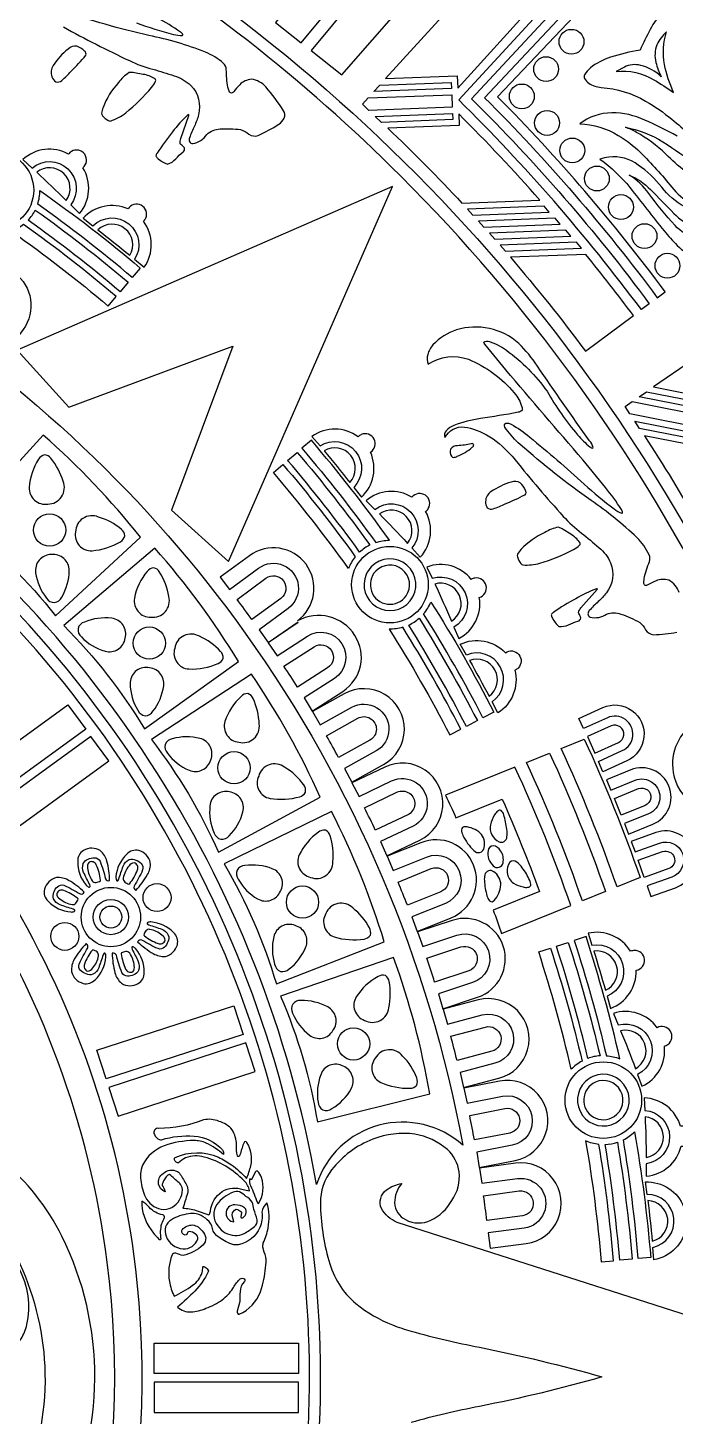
# Model space of a CAD drawing. Extents: x 0.3 to 22.9, y 0.3 to 22.9.
# Drawn here: x 15.75 to 19, y 11.4 to 18.38 of the extents above; entities that cross this region are included whole.
import ezdxf

# ---------------------------------------------------------------- set-up
doc = ezdxf.new("R2010")
doc.units = 0
doc.layers.get('0').update_dxf_attribs({"linetype": 'CONTINUOUS'})

msp = doc.modelspace()

# ---------------------------------------------------------------- linework, layer by layer
for points in [[(18.5954, 19.3653, -0.143763), (21.6778, 14.3855, -0.10076), (21.9626, 10.1906, -0.1467), (19.4801, 4.7136, -0.093155), (16.4335, 2.309, -0.142562), (16.3614, 2.2274, -0.193525), (16.3287, 2.1464, -0.051441), (16.2987, 2.121, -0.066621), (16.2842, 2.0441, -0.260987), (16.2061, 1.9742, -0.057372), (16.1421, 1.9675, -0.084149), (16.0935, 1.8105, -0.191144), (15.9667, 1.6981), (16.0993, 1.3986, 0.184586), (21.7462, 7.0046, 0.109103), (22.7293, 11.7434, 0.195614), (19.4611, 19.4742, 0.012746), (19.0472, 19.8667), (18.5954, 19.3653)], [(14.1734, 19.799, -0.166341), (18.6684, 16.4808, -0.161318), (20.1869, 11.2681, -0.187111), (17.721, 5.5541, -0.057832), (16.1693, 4.3047), (16.136, 4.3576, 0.169929), (19.6456, 8.7462, 0.124474), (20.0256, 12.931, 0.158038), (17.6225, 17.6357, 0.12047), (14.1547, 19.7394), (14.1734, 19.799)], [(17.9787, 18.0246, -0.037416), (18.8713, 16.9945), (18.8312, 16.9647, 0.03861), (17.9137, 18.0186), (18.8617, 19.0494), (18.8976, 19.0142), (17.9787, 18.0246)], [(18.0439, 18.0301, -0.036236), (18.9115, 17.0244), (18.9516, 17.0542, 0.035121), (18.1093, 18.0351), (18.969, 18.9432), (18.9334, 18.9788), (18.0439, 18.0301)], [(19.0036, 18.5098, 0.102142), (18.9422, 18.4671, 0.066572), (18.8751, 18.372, 0.012779), (18.8249, 18.2696, 0.029974), (18.6757, 18.2335)], [(15.9275, 18.386, 0.016915), (16.2593, 18.2162, 0.046284), (16.3764, 18.1734, -0.01161), (16.4846, 18.1397, -0.115588), (16.5686, 18.0907, -0.264303), (16.6064, 17.9441, -0.055378), (16.5856, 17.887, 0.031172), (16.5613, 17.8284, 0.160634), (16.5611, 17.8099, 0.325669), (16.5776, 17.7996, 0.207741), (16.6486, 17.8451, -0.177592), (16.715, 17.8732, -0.040688), (16.818, 17.8699, -0.097103), (16.8599, 17.8466, 0.243774), (16.9063, 17.8399, 0.033357), (17.0093, 17.8962, 0.133763), (17.0375, 17.9273, 0.264949), (17.0338, 17.9647, 0.033553), (16.9442, 18.0846, 0.19179), (16.8721, 18.1223, 0.183796), (16.8136, 18.0949, 0.040089), (16.7839, 18.0603, -0.195706), (16.7717, 18.0528, -0.302897), (16.7604, 18.062), (16.754, 18.0826, -0.040832), (16.7462, 18.1723, 0.189147), (16.7319, 18.2026, 0.082231), (16.6413, 18.2591, 0.042667), (16.3575, 18.3426, -0.026577), (15.921, 18.4666, -0.054251)], [(16.2944, 18.4059, 0.02372), (16.481, 18.3482, 0.094217), (16.525, 18.3432, 0.388339), (16.5279, 18.3463, 0.160293), (16.5157, 18.3601, 0.028879), (16.3989, 18.4312)], [(18.9573, 18.3615, 0.077022), (18.9089, 18.2965, 0.149985), (18.9044, 18.2074, 0.052629), (18.9311, 18.1348, 0.134438), (18.8279, 18.1924, 0.182418), (18.7459, 18.1833), (18.7045, 18.1623, -0.160352), (18.8943, 18.1202, -0.01972), (18.9932, 18.0561, -0.047481), (18.9471, 18.1969, -0.112238), (18.9573, 18.3615)], [(15.9191, 18.1167, 0.046091), (15.9659, 18.1625, 0.022803), (16.0401, 18.2431, 0.428796), (16.0334, 18.2633, 0.127807), (15.995, 18.2894, 0.231185), (15.9515, 18.2747, 0.081392), (15.8759, 18.1914, 0.2282), (15.8695, 18.1356, 0.161976), (15.8895, 18.1095, 0.27154), (15.9191, 18.1167)], [(18.6757, 18.2335, 0.090512), (18.5751, 18.1795, 0.092283), (18.5458, 18.1456, 0.204854), (18.5457, 18.1268, 0.197379), (18.597, 18.0883, 0.073532), (18.6301, 18.0816, -0.112894), (18.8524, 18.0132, -0.041791), (18.985, 17.9212, -0.017285), (19.1621, 17.7643, -0.033625)], [(16.3905, 18.1132, 0.404808), (16.3853, 18.1267, 0.087051), (16.3289, 18.1474), (16.2844, 18.1554, 0.084394), (16.2575, 18.1558, 0.094892), (16.2043, 18.1057, 0.097095), (16.1267, 17.9805, 0.055059), (16.1193, 17.9517, 0.179916), (16.1243, 17.9393, 0.103661), (16.1533, 17.9153, 0.165119), (16.165, 17.9124, 0.073784), (16.2412, 17.9536, 0.044667), (16.371, 18.0815, 0.075558), (16.3905, 18.1132)], [(16.4763, 17.858, 0.029902), (16.3981, 17.7504, 0.142575), (16.3923, 17.736, 0.106206), (16.404, 17.7227, 0.090029), (16.4511, 17.6956, 0.126165), (16.4922, 17.7222, -0.028693), (16.5289, 17.7578, 0.3503), (16.5358, 17.7779, 0.070296), (16.5178, 17.7947), (16.5151, 17.7987, -0.132974), (16.5171, 17.825), (16.558, 17.9409), (16.5575, 17.9451), (16.5532, 17.9437, 0.050169), (16.4763, 17.858)], [(17.9139, 17.9481), (17.9161, 17.8896), (17.5578, 17.876, -0.015197), (17.9302, 17.5001), (18.3215, 17.5149, 0.016537), (17.9139, 17.9481)], [(19.0106, 17.8373, 0.021848), (18.8488, 17.917, 0.112659), (18.6836, 17.9538, 0.163829), (18.5215, 17.8984, -0.132006), (18.7153, 17.8404, -0.061027), (18.8263, 17.7549, -0.030036), (18.9843, 17.5797, 0.097489), (19.0798, 17.5, 0.343391)], [(12.762, 17.9364, -0.193768), (16.8409, 15.3385, -0.110104), (17.934, 12.7644, 0.541535), (17.1992, 12.5664, 0.204021), (14.7603, 16.3199, 0.105626), (12.563, 17.2017, 0.543933), (12.762, 17.9364)], [(19.1578, 17.5859, -0.055032), (18.9535, 17.7461, 0.071023), (18.8067, 17.8558, 0.033999), (18.7514, 17.8813, -0.091303), (18.9392, 17.8078, -0.016048), (19.1074, 17.6929, 0.022663)], [(15.9535, 17.7464, 0.32448), (15.7237, 17.7185), (15.7702, 17.6762, -0.902816), (15.9645, 17.4917), (16.009, 17.4474, 0.323934), (16.0254, 17.678, 0.394066), (16.0347, 17.7456, 0.391961), (15.9679, 17.7596, 0.100924), (15.9535, 17.7464)], [(19.234, 17.2543, 0.523584), (19.2113, 17.311, 0.083307), (19.1851, 17.3141, -0.091031), (19.1078, 17.3213, -0.128761), (19.0006, 17.3878, -0.026683), (18.8691, 17.5488, 0.094602), (18.7706, 17.6408, -0.102992), (18.8778, 17.5677, 0.004893), (18.9952, 17.4484, 0.114649), (19.1008, 17.3779, 0.117036), (19.2003, 17.3652, 0.091776), (19.187, 17.4123, -0.2284), (19.1909, 17.4398, -0.213398), (18.9338, 17.5801, 0.070598), (18.8159, 17.6912, 0.194821), (18.6683, 17.7318, 0.0632), (18.6232, 17.7206, -0.069319), (18.7742, 17.5778, 0.003297), (18.9456, 17.3606, 0.021571), (19.0114, 17.2873, 0.163094), (19.1152, 17.2334, 0.042915), (19.174, 17.2293, 0.281232), (19.234, 17.2543)], [(15.9419, 17.5138, 0.870743), (15.7934, 17.6549, -0.007131), (15.9419, 17.5138)], [(16.314, 17.1738), (16.2737, 17.126, 0.021187), (15.7985, 17.4949, 0.074029), (15.8097, 17.5635, -0.022241), (16.314, 17.1738)], [(16.2535, 17.1021), (16.2132, 17.0543, 0.020903), (15.7507, 17.4139, 0.07022), (15.7862, 17.4653, -0.020919), (16.2535, 17.1021)], [(16.3302, 17.4087, 0.099055), (16.3414, 17.4247, 0.933013), (16.2528, 17.4707, 0.323934), (16.0265, 17.4236), (16.0763, 17.3854, -0.902816), (16.2852, 17.2176), (16.3333, 17.1772, 0.324479), (16.3302, 17.4087)], [(15.3975, 17.1056, -1), (15.7253, 16.8645), (15.6169, 16.7171), (15.5554, 16.7647), (15.6627, 16.9106, 1.000003), (15.4601, 17.0595), (15.3527, 16.9135), (15.289, 16.958), (15.3916, 17.1095), (15.2867, 16.9595), (15.2223, 17.0031), (15.3203, 17.1555, 1), (15.1087, 17.2914), (15.0107, 17.1389), (14.9443, 17.1794), (15.0433, 17.3335, -0.414214), (15.3245, 17.3946, -0.39494), (15.3975, 17.1056)], [(15.6684, 17.3573, -0.022054), (16.1527, 16.9827), (16.193, 17.0305, 0.021073), (15.7275, 17.392, -0.077051), (15.6684, 17.3573)], [(16.261, 17.2377, 0.870744), (16.1013, 17.366, -0.00713), (16.261, 17.2377)], [(18.7911, 16.9349, 0.010801), (18.5522, 17.2422), (18.1736, 17.2278, -0.017339), (18.5502, 16.7561), (18.7911, 16.9349)], [(8.1103, 7.1588, 0.180797), (11.8775, 5.9649, 0.210089), (15.9339, 8.0072, 0.187015), (17.2127, 11.8798, 0.210088), (15.1704, 15.9362, 0.187015), (11.2978, 17.215, 0.209947), (7.2414, 15.1727, 0.173766), (5.9552, 11.5899, 0.230574), (8.1103, 7.1588)], [(8.1447, 7.2027, 0.180797), (11.8746, 6.0205, 0.210158), (15.8909, 8.0427, 0.193671), (17.148, 12.019, 0.203487), (15.1349, 15.8932, 0.193671), (11.1586, 17.1503, 0.203277), (7.2844, 15.1372, 0.173766), (6.011, 11.5899, 0.230574), (8.1447, 7.2027)], [(18.1496, 16.6614), (18.0455, 16.7901, -0.209638), (18.0403, 16.8017, -0.184519), (18.0684, 16.804, -0.0762), (18.1531, 16.7605, -0.081612), (18.3575, 16.554, 0.043413), (18.511, 16.3349, 0.052244), (18.5732, 16.2748, 0.161255), (18.5876, 16.2682), (18.5896, 16.2711, 0.116792), (18.5706, 16.3057, -0.005437), (18.3088, 16.6809, 0.058971), (18.2152, 16.7945, 0.264136), (17.9024, 16.8626, 0.13725), (17.7845, 16.7871, 0.113951), (17.7578, 16.7386, 0.16553), (17.7603, 16.6902, -0.238952), (17.9624, 16.7151, -0.118658), (18.193, 16.5458, -0.101521), (18.2314, 16.4754, -0.239952), (18.2302, 16.4565, -0.11421), (18.2119, 16.4483, -0.011731), (18.0228, 16.4172, 0.050359), (17.8897, 16.3824, 0.130915), (17.851, 16.3559, 0.266817), (17.8444, 16.3212, -0.314288), (17.9433, 16.3741, -0.077927), (18.0013, 16.3587, -0.094004), (18.1319, 16.2784, -0.032874), (18.1977, 16.2094, 0.016915), (18.4392, 15.9254, 0.046285), (18.5311, 15.8411, -0.011611), (18.6181, 15.7685, -0.115587), (18.677, 15.6912, -0.264303), (18.6558, 15.5412, -0.055379), (18.6147, 15.4965, 0.031187), (18.5699, 15.4516, 0.16062), (18.5626, 15.4347, 0.325678), (18.5739, 15.4188, 0.207739), (18.6569, 15.4336, -0.17759), (18.729, 15.4342, -0.040689), (18.8229, 15.3917, -0.0971), (18.8527, 15.3542, 0.243774), (18.893, 15.3302, 0.033353), (19.0097, 15.3428, 0.133766)], [(19.0216, 15.5418, 0.191787), (18.9695, 15.6042, 0.183805), (18.9049, 15.6013, 0.040076), (18.8642, 15.5807, -0.195685), (18.8501, 15.5784, -0.302871), (18.8432, 15.5913), (18.8452, 15.6128, -0.040834), (18.8723, 15.6986, 0.189154), (18.8706, 15.7321, 0.082232), (18.8086, 15.8189, 0.042665), (18.5784, 16.0047, -0.026576), (18.2225, 16.2863, -0.054251), (18.1521, 16.3634, -0.176255), (18.144, 16.3861, -0.385206), (18.1598, 16.394, -0.107878), (18.177, 16.3889, -0.0425), (18.2704, 16.3238, -0.013696), (18.5443, 16.0873, 0.02372), (18.6946, 15.9626, 0.09421), (18.7333, 15.9411, 0.388361), (18.7372, 15.9429, 0.160273), (18.7312, 15.9603, 0.028878), (18.6505, 16.0707), (18.5383, 16.207, 0.002045), (18.1496, 16.6614)], [(16.3142, 15.8214, 0.044201), (15.8259, 16.3337), (15.4211, 15.8902, -0.061341), (15.8875, 15.4259), (16.3142, 15.8214)], [(17.4081, 16.3252, 0.32448), (17.1766, 16.3272), (17.2173, 16.2792, -0.902819), (17.386, 16.0711), (17.4245, 16.0214, 0.323936), (17.4705, 16.248, 0.394063), (17.4885, 16.3139, 0.391961), (17.4241, 16.3364, 0.100921), (17.4081, 16.3252)], [(6.8523, 11.5899, 0.255673), (9.0354, 7.6006, 0.169311), (12.0718, 6.8791, 0.222149), (15.5143, 8.9424, 0.175528), (16.2985, 12.0741, 0.222149), (14.2352, 15.5166, 0.175528), (11.1035, 16.3008, 0.221844), (7.661, 14.2375, 0.149992), (6.8523, 11.5899)], [(17.4968, 15.7938, -0.074029), (17.5654, 15.8054, 0.02224), (17.1733, 16.3079), (17.1257, 16.2673, -0.021187), (17.4968, 15.7938)], [(17.3665, 16.096, 0.870743), (17.2375, 16.2551, -0.00713), (17.3665, 16.096)], [(17.9063, 16.2274, 0.078311), (17.982, 16.2723, 0.237182), (17.9893, 16.2858, 0.403896), (17.977, 16.2903, -0.046201), (17.9074, 16.2803, 0.240419), (17.8723, 16.2628, 0.238741), (17.8778, 16.2273, 0.200856), (17.8873, 16.2214, 0.086334), (17.9063, 16.2274)], [(19.122, 15.8788), (19.5062, 15.803, 0.016537), (19.2095, 16.3186), (19.1981, 16.2611), (18.8463, 16.3305, -0.015198), (19.122, 15.8788)], [(15.756, 16.0708, 0.473757), (15.8494, 15.9869, 0.537078), (15.926, 16.1014, 0.094383), (15.8649, 16.2174, 0.19971), (15.8326, 16.2352, 0.187849), (15.8029, 16.2132, 0.121488), (15.756, 16.0708)], [(17.4673, 15.7814, 0.070221), (17.416, 15.7457, 0.020903), (17.0543, 16.2064), (17.1019, 16.247, -0.020919), (17.4673, 15.7814)], [(9.2037, 7.6581, 0.169722), (12.1732, 7.0295, 0.22833), (15.5195, 9.206, 0.169722), (16.1481, 12.1755, 0.22833), (13.9716, 15.5218, 0.169722), (11.0021, 16.1504, 0.227956), (7.6558, 13.9739, 0.136829), (6.9902, 11.5899, 0.262297), (9.2037, 7.6581)], [(17.3598, 15.6631, 0.022054), (16.9829, 16.1456), (17.0305, 16.1862, -0.021073), (17.3942, 15.7223, 0.077048), (17.3598, 15.6631)], [(18.2486, 16.0555, 0.127812), (18.2231, 16.0943, 0.23118), (18.1773, 16.0973, 0.081391), (18.0756, 16.0493, 0.228193), (18.0483, 16.0001, 0.161985), (18.0568, 15.9684, 0.271522), (18.0869, 15.9637, 0.046091), (18.1476, 15.9882, 0.0228), (18.2471, 16.0342, 0.428821), (18.2486, 16.0555)], [(17.7207, 15.72, 0.324479), (17.7476, 15.95, 0.099075), (17.7608, 15.9645, 0.933022), (17.6789, 16.0215, 0.323934), (17.4483, 16.0041), (17.4928, 15.9598, -0.902816), (17.6783, 15.7663), (17.7207, 15.72)], [(16.2192, 15.8599, 0.105133), (16.1038, 15.922, 0.537075), (15.9886, 15.8465, 0.492787), (16.0716, 15.7523, 0.109907), (16.2144, 15.798, 0.199711), (16.2367, 15.8274, 0.199691), (16.2192, 15.8599)], [(17.6568, 15.7895, 0.870743), (17.5151, 15.9373, -0.00713), (17.6568, 15.7895)], [(18.322, 15.6898, 0.044659), (18.4909, 15.7583, 0.076008), (18.5211, 15.7801, 0.404809), (18.5214, 15.7945, 0.087047), (18.4773, 15.8352), (18.4392, 15.8597, 0.0844), (18.4145, 15.8703, 0.094892), (18.3462, 15.8444, 0.097093), (18.2266, 15.7585, 0.055065), (18.2087, 15.7346, 0.179906), (18.2085, 15.7213, 0.103658), (18.2261, 15.6881, 0.165122), (18.2359, 15.6809, 0.08345), (18.322, 15.6898)], [(15.8432, 15.5141, 0.257333), (15.8831, 15.4918, 0.257337), (15.9196, 15.5193, 0.133429), (15.9568, 15.6529, 0.451873), (15.8667, 15.7333, 0.458482), (15.7882, 15.6414, 0.127864), (15.8432, 15.5141)], [(15.9297, 15.3763, -0.061341), (16.3343, 14.8572), (16.8072, 15.1961, 0.044201), (16.3869, 15.7656), (15.9297, 15.3763)], [(17.1033, 15.3998, 1), (16.8622, 15.7276), (16.7148, 15.6192), (16.7624, 15.5577), (16.9083, 15.665, -1.000003), (17.0572, 15.4624), (16.9112, 15.355), (16.9557, 15.2913), (17.1072, 15.3939), (16.9572, 15.289), (17.0008, 15.2246), (17.1532, 15.3226, -0.999999), (17.2891, 15.111), (17.1366, 15.013), (17.1771, 14.9466), (17.3312, 15.0456, 0.414213), (17.3923, 15.3268, 0.39494), (17.1033, 15.3998)], [(17.6692, 15.5, 0.40279), (17.6538, 15.6794, 0.402356), (17.4739, 15.6711, 0.086968), (17.4491, 15.6338, 0.874556), (17.6692, 15.5)], [(16.3812, 15.667, 0.187852), (16.349, 15.6488, 0.137175), (16.2846, 15.5135, 0.473757), (16.3668, 15.4185, 0.537075), (16.4571, 15.5226, 0.094388), (16.4111, 15.6452, 0.1997), (16.3812, 15.667)], [(17.6495, 15.5259, 0.391444), (17.6303, 15.6584, 0.391019), (17.4966, 15.6496, 1.082457), (17.6495, 15.5259)], [(17.7807, 15.6138, -0.902816), (17.8896, 15.3689), (17.9138, 15.311, 0.323934), (18.0172, 15.5178, 0.394066), (18.0517, 15.5767, 0.39199), (17.9953, 15.6152, 0.100885), (17.977, 15.6085, 0.32448), (17.7539, 15.6706), (17.7807, 15.6138)], [(16.8003, 15.5076), (16.9455, 15.6144, -0.999993), (17.02, 15.5131), (16.8747, 15.4062, 0.004848), (16.8003, 15.5076)], [(17.8772, 15.398, 0.870742), (17.794, 15.5852, -0.007132), (17.8772, 15.398)], [(18.5269, 15.4148, 0.070283), (18.5168, 15.4371), (18.5158, 15.4419, -0.132982), (18.5277, 15.4654), (18.6099, 15.5568), (18.611, 15.5609), (18.6065, 15.5612, 0.050174), (18.5027, 15.5115, 0.029902), (18.3892, 15.442, 0.142577), (18.3784, 15.4309, 0.106212), (18.3841, 15.4142, 0.090023), (18.4173, 15.3711, 0.126171), (18.4654, 15.38, -0.028692), (18.5129, 15.3988, 0.350313), (18.5269, 15.4148)], [(17.7375, 15.4354, 0.074028), (17.7741, 15.4945, -0.022241), (18.0909, 14.9415), (18.0354, 14.9127, 0.021188), (17.7375, 15.4354)], [(16.0179, 15.3191, 0.133429), (16.1367, 15.2476, 0.451873), (16.2382, 15.3129, 0.458482), (16.1707, 15.413, 0.127862), (16.0333, 15.3941, 0.257332), (16.0012, 15.3616, 0.257325), (16.0179, 15.3191)], [(17.6325, 15.3675, -0.077049), (17.5646, 15.3581, -0.022054), (17.8687, 14.8266), (17.9243, 14.8554, 0.021074), (17.6325, 15.3675)], [(17.7148, 15.4128, -0.020919), (18.0075, 14.8984), (17.952, 14.8697, 0.020903), (17.6623, 15.3788, 0.070231), (17.7148, 15.4128)], [(16.4872, 15.2618, 0.492784), (16.5578, 15.158, 0.109904), (16.7052, 15.1853, 0.199713), (16.731, 15.2118, 0.188673), (16.7177, 15.2462, 0.105132), (16.611, 15.3223, 0.537071), (16.4872, 15.2618)], [(18.148, 15.2392, -0.394065), (18.2157, 15.231, -0.391987), (18.2122, 15.1628, -0.100885), (18.1958, 15.1523, -0.32448), (18.11, 14.9372), (18.0811, 14.993, 0.902815), (17.9523, 15.2279), (17.9208, 15.2823, -0.323934), (18.148, 15.2392)], [(17.1872, 15.2697, -0.999995), (17.2552, 15.1639), (17.1034, 15.0664, 0.004845), (17.0356, 15.1722), (17.1872, 15.2697)], [(16.3014, 14.9502, 0.257331), (16.3381, 14.9232, 0.257331), (16.3777, 14.9458, 0.133431), (16.4314, 15.0737, 0.451872), (16.3521, 15.1648, 0.458481), (16.2628, 15.0835, 0.127864), (16.3014, 14.9502)], [(18.0664, 15.0209, 0.870742), (17.9679, 15.2005, -0.007133), (18.0664, 15.0209)], [(16.3699, 14.8027, -0.061341), (16.7062, 14.237), (17.2179, 14.514, 0.044201), (16.8723, 15.1316), (16.3699, 14.8027)], [(16.7392, 14.8943, 0.473756), (16.8088, 14.7898, 0.537076), (16.9115, 14.8817, 0.09439), (16.8812, 15.0092, 0.199708), (16.8543, 15.0345, 0.18785), (16.8201, 15.0205, 0.121486), (16.7392, 14.8943)], [(17.4985, 14.7458), (17.3402, 14.6575), (17.3764, 14.5887), (17.5364, 14.6779, 1), (17.3383, 15.0333), (17.1784, 14.9442), (17.2179, 14.8773), (17.3761, 14.9654, -1.000001), (17.4985, 14.7458)], [(18.7586, 14.6963), (18.6382, 14.6418), (18.6163, 14.6935), (18.7355, 14.7475, 1.000006), (18.6605, 14.913), (18.5412, 14.859), (18.5169, 14.9096), (18.6374, 14.9641, -1.000004), (18.7586, 14.6963)], [(17.4067, 14.9105, -1.000001), (17.4679, 14.8007), (17.3104, 14.7129, 0.004844), (17.2493, 14.8228), (17.4067, 14.9105)], [(18.6793, 14.8716), (18.5606, 14.8179), (18.5981, 14.7352), (18.7167, 14.7889, 1.000011), (18.6793, 14.8716)], [(19.2648, 14.4313, 2.519905), (18.9914, 14.6383, 0.396882), (19.2648, 14.4313)], [(16.6681, 14.7012, 0.458479), (16.6136, 14.8089, 0.127863), (16.4749, 14.8073, 0.257328), (16.439, 14.7792, 0.257329), (16.4502, 14.7349, 0.133433), (16.5591, 14.649, 0.451867), (16.6681, 14.7012)], [(18.7092, 14.0622, 0.025183), (18.4284, 14.7577), (18.5445, 14.8045, -0.02475), (18.8253, 14.109), (18.7092, 14.0622)], [(18.2543, 14.6874), (18.3704, 14.7343, -0.025389), (18.6512, 14.0388), (18.5351, 13.9919, 0.025819), (18.2543, 14.6874)], [(17.1354, 14.5749, 0.105131), (17.0391, 14.6637, 0.537075), (16.9087, 14.6192, 0.492789), (16.9657, 14.5074, 0.109903), (17.1153, 14.516, 0.199713), (17.1443, 14.539, 0.199697), (17.1354, 14.5749)], [(17.6846, 14.3681), (17.521, 14.29), (17.5528, 14.219), (17.7181, 14.2979, 1.000001), (17.5427, 14.6651), (17.3775, 14.5863), (17.4128, 14.5169), (17.5762, 14.595, -1.000001), (17.6846, 14.3681)], [(17.8479, 14.5235, -0.004579), (17.9, 14.4097), (18.1321, 14.5033, -0.017658), (18.3192, 14.0396), (18.0872, 13.946, -0.004579), (18.1287, 13.828), (18.477, 13.9685, 0.026065), (18.1962, 14.664), (17.8479, 14.5235)], [(18.7994, 14.5985, -1.000001), (18.8677, 14.4302), (18.7463, 14.381), (18.7662, 14.3284), (18.8888, 14.3782, 1), (18.7783, 14.6506), (18.6557, 14.6008), (18.6781, 14.5493), (18.7994, 14.5985)], [(16.7605, 14.3194, 0.133427), (16.8298, 14.4396, 0.451873), (16.7625, 14.5399, 0.458479), (16.6637, 14.4704, 0.127863), (16.6852, 14.3334, 0.257331), (16.7183, 14.3019, 0.257311), (16.7605, 14.3194)], [(17.6033, 14.5383, -1.000001), (17.6575, 14.4248), (17.4948, 14.3471, 0.004844), (17.4407, 14.4606), (17.6033, 14.5383)], [(18.8506, 14.4723), (18.7299, 14.4233), (18.6958, 14.5075), (18.8164, 14.5564, -1.000009), (18.8506, 14.4723)], [(17.5398, 13.7857, 0.044201), (17.2744, 14.4418), (16.7348, 14.1784, -0.061341), (16.9975, 13.575), (17.5398, 13.7857)], [(18.0941, 14.4243, 0.075391), (18.0729, 14.3751, 0.343715), (18.1162, 14.2897, 0.533555), (18.156, 14.3136, 0.081231), (18.1556, 14.3526, 0.042151), (18.1402, 14.4253, 0.13559), (18.1267, 14.4467, 0.319447), (18.1103, 14.4436, 0.085197), (18.0941, 14.4243)], [(17.1126, 14.223, 0.473756), (17.1686, 14.1106, 0.537076), (17.2819, 14.189, 0.094396), (17.2678, 14.3192, 0.199706), (17.2443, 14.3477, 0.187857), (17.2087, 14.3381, 0.121485), (17.1126, 14.223)], [(17.9349, 14.3217, 0.090714), (17.9892, 14.2461, 0.676951), (18.0414, 14.261, 0.24617), (18.0223, 14.3334, 0.159782), (17.9458, 14.3649, 0.455081), (17.928, 14.349, 0.11836), (17.9349, 14.3217)], [(18.923, 14.2825, -0.999999), (18.9839, 14.1114), (18.8606, 14.0675), (18.8781, 14.0141), (19.0028, 14.0585, 0.999998), (18.9042, 14.3354), (18.7796, 14.2911), (18.7998, 14.2386), (18.923, 14.2825)], [(16.1599, 14.094, 0.060339), (16.1463, 14.1921, 0.153803), (16.113, 14.2447, 0.28024), (16.029, 14.2458, 0.281683), (15.9997, 14.1905, 0.185847), (16.042, 14.0713, 0.123172), (16.0555, 14.0617, 0.538147), (16.0616, 14.064), (16.0598, 14.074, -0.014659), (16.0294, 14.1354, -0.194673), (16.0273, 14.1798, -0.192954), (16.0521, 14.2018, -0.120876), (16.0836, 14.2092, -0.289255), (16.1118, 14.1911, -0.034063), (16.139, 14.1028, 0.341326), (16.1599, 14.094)], [(16.2003, 14.0934), (16.2061, 14.1018, -0.014661), (16.2279, 14.1667, -0.194671), (16.2579, 14.1996, -0.192968), (16.291, 14.1976, -0.120871), (16.3186, 14.1805, -0.289258), (16.3257, 14.1478, -0.034062), (16.2824, 14.0661, 0.341296), (16.291, 14.0451, 0.060334), (16.3507, 14.1241, 0.153808), (16.3644, 14.1848, 0.280245), (16.3058, 14.245, 0.281679), (16.2459, 14.2267, 0.185846), (16.1916, 14.1124, 0.12318), (16.1943, 14.0962, 0.538193), (16.2003, 14.0934)], [(17.8465, 13.9795), (17.6784, 13.9118), (17.7057, 13.839), (17.8756, 13.9073, 0.999999), (17.7236, 14.2848), (17.5538, 14.2165), (17.5846, 14.1451), (17.7526, 14.2127, -0.999995), (17.8465, 13.9795)], [(18.0879, 14.2693, 0.364436), (18.0611, 14.245, 0.270851), (18.0873, 14.1685, 0.599166), (18.1366, 14.1834, 0.20183), (18.1242, 14.2444, 0.241393), (18.0879, 14.2693)], [(18.9383, 14.2397, -0.999999), (18.9687, 14.1542), (18.846, 14.1105), (18.8156, 14.1961), (18.9383, 14.2397)], [(16.0566, 14.1865, 0.25659), (16.0494, 14.1569, 0.136156), (16.0723, 14.0935, 0.283819), (16.0918, 14.085, 0.091372), (16.1138, 14.0923), (16.1143, 14.0968, 0.080616), (16.0929, 14.1729, 0.445196), (16.0566, 14.1865)], [(16.2834, 14.1836, 0.256585), (16.2573, 14.1678, 0.136166), (16.2287, 14.1067, 0.283816), (16.2365, 14.0869, 0.091371), (16.2572, 14.0765), (16.2608, 14.0793, 0.080619), (16.2994, 14.1483, 0.445177), (16.2834, 14.1836)], [(16.8059, 14.1011, 0.133428), (16.9032, 14.0023, 0.451874), (17.0178, 14.0403, 0.458479), (16.9773, 14.1541, 0.127863), (16.8395, 14.1699, 0.257334), (16.8003, 14.1464, 0.257318), (16.8059, 14.1011)], [(18.2324, 14.1583, 0.085228), (18.2063, 14.1863, 0.354907), (18.171, 14.1872, 0.229007), (18.1577, 14.1345, 0.20797), (18.1891, 14.0812, 0.066566), (18.2373, 14.0621, 0.08981), (18.2618, 14.0605, 0.296564), (18.2755, 14.0704, 0.112675), (18.2706, 14.0955, 0.06458), (18.2324, 14.1583)], [(15.9816, 13.9392, 0.538126), (15.9844, 13.9451), (15.976, 13.951, -0.014666), (15.9111, 13.9728, -0.194663), (15.8782, 14.0028, -0.192959), (15.8802, 14.0359, -0.120889), (15.8972, 14.0634, -0.289248), (15.93, 14.0705, -0.034062), (16.0116, 14.0273, 0.341296), (16.0326, 14.0359, 0.060334), (15.9537, 14.0955, 0.153804), (15.8929, 14.1092, 0.280241), (15.8328, 14.0506, 0.281682), (15.8511, 13.9908, 0.18587), (15.9654, 13.9364, 0.123141), (15.9816, 13.9392)], [(17.6558, 13.9704, 0.004844), (17.6089, 14.0871), (17.7761, 14.1544, -0.999999), (17.8231, 14.0378), (17.6558, 13.9704)], [(18.0426, 14.0942, 0.05014), (18.0555, 14.0168, 0.120564), (18.069, 13.9924, 0.445529), (18.0923, 13.9943, 0.174829), (18.1252, 14.0732, 0.250447), (18.0898, 14.1385, 0.556419), (18.0447, 14.1224, 0.068651), (18.0426, 14.0942)], [(15.9711, 13.9736, 0.283836), (15.9909, 13.9813, 0.091357), (16.0013, 14.002), (15.9984, 14.0056, 0.080615), (15.9295, 14.0442, 0.445192), (15.8941, 14.0282, 0.256593), (15.91, 14.0022, 0.112483), (15.9711, 13.9736)], [(17.2888, 13.8108, 0.109903), (17.4384, 13.8006, 0.199719), (17.47, 13.8198, 0.188666), (17.4656, 13.8565, 0.105131), (17.3812, 13.9567, 0.537075), (17.2463, 13.9289, 0.473762), (17.2888, 13.8108)], [(17.9047, 13.8201, -0.999999), (17.9838, 13.5814), (17.8117, 13.5244), (17.8344, 13.4501), (18.0082, 13.5076, 1), (17.8803, 13.8939), (17.7065, 13.8364), (17.7328, 13.7632), (17.9047, 13.8201)], [(16.3513, 13.8834, 0.538105), (16.3486, 13.8775), (16.3569, 13.8716, -0.014661), (16.4218, 13.8498, -0.194671), (16.4548, 13.8199, -0.19296), (16.4527, 13.7868, -0.120874), (16.4357, 13.7592, -0.289256), (16.403, 13.7521, -0.034064), (16.3213, 13.7953, 0.341286), (16.3003, 13.7868, 0.060336), (16.3793, 13.7271, 0.153806), (16.44, 13.7134, 0.280241), (16.5001, 13.772, 0.281681), (16.4818, 13.8318, 0.18587), (16.3675, 13.8862, 0.123141), (16.3513, 13.8834)], [(16.4034, 13.7784, 0.445184), (16.4388, 13.7944, 0.256593), (16.4229, 13.8204, 0.136156), (16.3619, 13.849, 0.283837), (16.342, 13.8413, 0.091362), (16.3316, 13.8206), (16.3345, 13.817, 0.080612), (16.4034, 13.7784)], [(17.0616, 13.65, 0.133428), (17.1455, 13.7605, 0.451873), (17.0913, 13.8685, 0.458483), (16.9845, 13.8119, 0.12786), (16.9888, 13.6733, 0.257332), (17.0176, 13.638, 0.257327), (17.0616, 13.65)], [(18.796, 13.743, 0.100891), (18.777, 13.7387, 0.32448), (18.5638, 13.8292), (18.583, 13.7694, -0.902814), (18.6593, 13.5125), (18.6758, 13.4519, 0.323935), (18.8051, 13.6436, 0.933023), (18.796, 13.743)], [(16.1326, 13.7292), (16.1268, 13.7209, -0.014661), (16.105, 13.6559, -0.194675), (16.075, 13.623, -0.192952), (16.0419, 13.6251, -0.120877), (16.0143, 13.6421, -0.289258), (16.0072, 13.6748, -0.034062), (16.0505, 13.7565, 0.341291), (16.0419, 13.7775, 0.060336), (15.9822, 13.6985, 0.153807), (15.9685, 13.6378, 0.280245), (16.0271, 13.5776, 0.281679), (16.087, 13.5959, 0.185846), (16.1413, 13.7102, 0.12318), (16.1386, 13.7264, 0.538193), (16.1326, 13.7292)], [(16.2731, 13.7486, -0.014667), (16.3035, 13.6873, -0.194667), (16.3056, 13.6428, -0.192954), (16.2808, 13.6208, -0.120876), (16.2493, 13.6134, -0.289255), (16.2211, 13.6315, -0.034063), (16.1939, 13.7198, 0.341299), (16.173, 13.7286, 0.060336), (16.1866, 13.6305, 0.153805), (16.2199, 13.5779, 0.28024), (16.3039, 13.5768, 0.281685), (16.3333, 13.6321, 0.185873), (16.2909, 13.7514, 0.12316), (16.2775, 13.7609, 0.538147), (16.2713, 13.7586), (16.2731, 13.7486)], [(17.7928, 13.5844, 0.004843), (17.7534, 13.7038), (17.9245, 13.7605, -0.999999), (17.964, 13.6411), (17.7928, 13.5844)], [(18.3154, 13.7356), (18.3749, 13.7548, -0.021073), (18.5334, 13.1871, 0.077045), (18.479, 13.1456, 0.022053), (18.3154, 13.7356)], [(18.6236, 13.2137, 0.070221), (18.5625, 13.2003, 0.020903), (18.4046, 13.7645), (18.4641, 13.7837, -0.020919), (18.6236, 13.2137)], [(18.7233, 13.1984, 0.022241), (18.5534, 13.8126), (18.4939, 13.7934, -0.021187), (18.6556, 13.2139, -0.074034), (18.7233, 13.1984)], [(16.0757, 13.7461), (16.0721, 13.7433, 0.080619), (16.0335, 13.6743, 0.445188), (16.0495, 13.639, 0.256591), (16.0756, 13.6549, 0.136163), (16.1042, 13.7159, 0.283816), (16.0965, 13.7357, 0.091368), (16.0757, 13.7461)], [(16.2763, 13.6361, 0.25659), (16.2835, 13.6657, 0.136156), (16.2606, 13.7291, 0.283831), (16.2411, 13.7377, 0.091358), (16.2191, 13.7303), (16.2186, 13.7258, 0.080616), (16.2401, 13.6497, 0.445196), (16.2763, 13.6361)], [(17.2035, 12.8818), (17.768, 13.0228, 0.044201), (17.5869, 13.707), (17.0185, 13.5133, -0.061342), (17.2035, 12.8818)], [(18.6508, 13.5429, 0.870742), (18.5925, 13.7393, -0.007133), (18.6508, 13.5429)], [(17.3989, 13.5102, 0.473757), (17.4404, 13.3917, 0.537076), (17.5627, 13.4552, 0.094394), (17.565, 13.5862, 0.199704), (17.5452, 13.6174, 0.187853), (17.5086, 13.6124, 0.121488), (17.3989, 13.5102)], [(17.0795, 13.4734, 0.257331), (17.0794, 13.4278, 0.13343), (17.1635, 13.3175, 0.451872), (17.282, 13.3409, 0.45848), (17.256, 13.4588, 0.127862), (17.1213, 13.4918, 0.257336), (17.0795, 13.4734)], [(18.0957, 13.1756), (17.9204, 13.1295), (17.9384, 13.0538), (18.1155, 13.1004, 1), (18.0121, 13.494), (17.835, 13.4474), (17.8567, 13.3727), (18.0318, 13.4188, -0.999999), (18.0957, 13.1756)], [(18.9109, 13.3546, 0.323934), (18.6912, 13.4267), (18.7154, 13.3687, -0.902817), (18.8127, 13.1191), (18.8342, 13.0601, 0.32448), (18.947, 13.2622, 0.099058), (18.9647, 13.2706, 0.933016), (18.9109, 13.3546)], [(17.8735, 13.3122), (18.0478, 13.358, -0.999993), (18.0798, 13.2364), (17.9054, 13.1905, 0.004849), (17.8735, 13.3122)], [(18.8017, 13.1487, 0.870743), (18.7273, 13.3395, -0.00713), (18.8017, 13.1487)], [(17.5221, 13.0791, 0.109912), (17.6692, 13.0503, 0.199705), (17.7029, 13.0654, 0.188675), (17.7032, 13.1023, 0.105133), (17.632, 13.2123, 0.537075), (17.4947, 13.2017, 0.473757), (17.5221, 13.0791)], [(17.2766, 12.9482, 0.133431), (17.3736, 13.0473, 0.451872), (17.3333, 13.1612, 0.45848), (17.2203, 13.1185, 0.127863), (17.2072, 12.9804, 0.25733), (17.2314, 12.9417, 0.25733), (17.2766, 12.9482)], [(18.182, 12.7635), (18.0041, 12.7285), (18.0173, 12.6519), (18.197, 12.6872, 1.000001), (18.1185, 13.0865), (17.9389, 13.0512), (17.9558, 12.9753), (18.1335, 13.0102, -0.999999), (18.182, 12.7635)], [(18.7024, 12.8765, 0.40279), (18.7569, 13.0481, 0.402351), (18.5875, 13.1093, 0.08697), (18.5503, 13.0843, 0.874544), (18.7024, 12.8765)], [(18.6941, 12.9079, 0.391444), (18.7271, 13.0377, 0.391029), (18.6002, 13.0808, 1.082419), (18.6941, 12.9079)], [(18.846, 13.0017), (18.849, 12.9389, -0.902814), (18.8559, 12.6711), (18.856, 12.6082, 0.323934), (19.0307, 12.7598, 0.394068), (19.0851, 12.8009, 0.39198), (19.0478, 12.8581, 0.100887), (19.0282, 12.8589, 0.32448), (18.846, 13.0017)], [(18.1699, 12.8252), (17.9929, 12.7904, 0.004843), (17.9688, 12.9138), (18.1456, 12.9485, -0.999989), (18.1699, 12.8252)], [(16.3185, 12.5771, 0.108756), (16.3459, 12.4931, 0.251617), (16.4317, 12.441, 0.309373), (16.5175, 12.5027, 0.176175), (16.5239, 12.5517, 0.139767), (16.509, 12.575, 0.008441), (16.4611, 12.6161, 0.27866), (16.4517, 12.6128, 0.113319), (16.4264, 12.575, 0.169131), (16.4239, 12.5615, -0.082228), (16.4389, 12.5317), (16.4378, 12.53, -0.226764), (16.4056, 12.5676, -0.29142), (16.4289, 12.6222, -0.312478), (16.5004, 12.632, -0.138919), (16.5185, 12.6113, -0.034875), (16.549, 12.5586, -0.146546), (16.5508, 12.5204, 0.007866), (16.5282, 12.4473, -0.086205), (16.5945, 12.4361), (16.6578, 12.4137, 0.140619), (16.6671, 12.4331, -0.236172), (16.725, 12.5306, -0.2289), (16.8314, 12.5414, 0.078126), (16.8621, 12.5354, 0.173342), (16.8355, 12.5844, 0.134043), (16.6355, 12.7044, 0.158015), (16.5418, 12.7007, 0.037874), (16.5054, 12.6761, -0.451408), (16.4861, 12.6939, -0.312143), (16.4893, 12.7018, -0.219226), (16.7067, 12.7033, -0.051379), (16.7717, 12.6655, -0.054229), (16.8475, 12.5966, 0.042246), (16.8693, 12.661, 0.210466), (16.849, 12.7772, 0.647618), (16.835, 12.7781, 0.040204), (16.8181, 12.723, -0.104555), (16.8092, 12.708, -0.675777), (16.8018, 12.7108, -0.067461), (16.798, 12.767, 0.126862), (16.7752, 12.8414, 0.158125), (16.7094, 12.8838, 0.160004), (16.6316, 12.8911, -0.096876), (16.4074, 12.8486, 0.642445), (16.3849, 12.8175, 0.208773), (16.4104, 12.7922, 0.162182), (16.4208, 12.7918, -0.088819), (16.584, 12.81, -0.196095), (16.7273, 12.7403, -0.129027), (16.7322, 12.717, 0.069324), (16.6448, 12.7747, 0.111385), (16.5833, 12.7874, 0.084965), (16.4347, 12.761, 0.193189), (16.3252, 12.6636, 0.139488), (16.3185, 12.5771)], [(18.8503, 12.9074, -0.00713), (18.8556, 12.7026, 0.870741), (18.8503, 12.9074)], [(17.8785, 12.4861, 0.19265), (17.9154, 12.6295, 0.180468), (17.8569, 12.7422, 0.134068), (17.6928, 12.8198, 0.125498), (17.4827, 12.7943, 0.134889), (17.2753, 12.6407, 0.169941), (17.2187, 12.4729, 0.068337), (17.2616, 12.184, 0.155573), (17.3969, 11.9677, 0.078925), (17.5815, 11.8606, 0.027897), (17.6741, 11.8291, 0.018006), (18.0176, 11.7481, -0.020563), (18.6332, 11.5995, -0.02298), (18.0176, 11.451, 0.018835), (17.6741, 11.37, 0.073503)], [(18.6178, 12.7681, -0.077052), (18.5515, 12.7854, -0.022054), (18.629, 12.178), (18.6913, 12.1833, 0.021074), (18.6178, 12.7681)], [(18.7225, 12.1859, 0.020903), (18.6497, 12.7672, 0.07022), (18.7112, 12.7785, -0.020919), (18.7848, 12.1912), (18.7225, 12.1859)], [(18.8783, 12.1991), (18.8159, 12.1938, 0.021187), (18.7408, 12.7907, 0.074028), (18.7972, 12.8312, -0.02224), (18.8783, 12.1991)], [(15.9198, 10.8752, 0.109898), (16.0853, 11.5911, 0.117347), (15.9198, 12.3071, 0.105311), (15.6188, 12.6863, 0.14576)], [(16.9225, 12.6017, 0.10921), (16.9029, 12.6339), (16.9007, 12.6352, 0.31764), (16.8936, 12.6303), (16.8744, 12.595, -0.501612), (16.8686, 12.592, 0.755521), (16.8622, 12.5914, 0.160793), (16.8683, 12.561, -0.01045), (16.9025, 12.475, 0.371957), (16.907, 12.4704, 0.235373), (16.9225, 12.6017)], [(18.2093, 12.5961, -1.000001), (18.2422, 12.3468), (18.0625, 12.3231), (18.0709, 12.2458), (18.2524, 12.2697, 1), (18.1991, 12.6732), (18.0177, 12.6492), (18.0298, 12.5724), (18.2093, 12.5961)], [(17.6038, 10.8229), (20.0237, 11.5995), (17.6038, 12.3762, -0.162306), (17.5257, 12.4451, -0.351806), (17.5509, 12.5394, -0.116629), (17.6274, 12.5718, 0.177423), (17.5915, 12.4737, 0.266198), (17.6465, 12.3898, 0.24132), (17.7738, 12.3868, 0.156254), (17.8785, 12.4861)], [(18.8598, 12.5168), (18.8516, 12.5791, -0.323933), (19.045, 12.4523, -0.394068), (19.1044, 12.4188, -0.391966), (19.075, 12.3572, -0.100892), (19.0558, 12.3537, -0.32448), (18.8943, 12.1878), (18.8889, 12.2504, 0.902816), (18.8598, 12.5168)], [(16.7033, 12.3585, 0.23964), (16.789, 12.3102, 0.126445), (16.835, 12.3204, 0.032937), (16.8876, 12.3545, 0.299665), (16.9005, 12.3888, 0.036163), (16.8846, 12.4414, 0.070656), (16.876, 12.4777, 0.139692), (16.8441, 12.506, 0.086455), (16.8122, 12.5291, 0.160019), (16.78, 12.5273, 0.134228), (16.6982, 12.4667, 0.318133), (16.7033, 12.3585)], [(18.2175, 12.5338, -0.999999), (18.234, 12.4091), (18.0552, 12.3855, 0.004842), (18.0388, 12.5102), (18.2175, 12.5338)], [(16.4362, 12.4002, 0.407893), (16.4273, 12.4133, -0.157571), (16.3582, 12.452, 0.097612), (16.3211, 12.4828, 0.164489), (16.3679, 12.3393, 0.054575), (16.4056, 12.2941, 0.250233), (16.4161, 12.2894), (16.4184, 12.2927, -0.097896), (16.4217, 12.3696, -0.023444), (16.4362, 12.4002)], [(16.6245, 12.3332, -0.158476), (16.6432, 12.2985, -0.206421), (16.6283, 12.2622, -0.147797), (16.5292, 12.2103, -0.068928), (16.4918, 12.2209, 0.379724), (16.4734, 12.2123, 0.135725), (16.4601, 12.0796, 0.070775), (16.4844, 12.0043, 0.044147), (16.5767, 12.0596, 0.172792), (16.6242, 12.1238, 0.072122), (16.6281, 12.1504, -0.562177), (16.6333, 12.1536, -0.155492), (16.6539, 12.1382, -0.259908), (16.6551, 12.127, -0.081272), (16.5876, 12.031, -0.023147), (16.5013, 11.9506, 0.211136), (16.5678, 11.9259, 0.088148), (16.6431, 11.944, 0.079722), (16.7257, 11.9875, 0.081792), (16.7793, 12.0433, -0.062853), (16.8105, 12.088, -0.27928), (16.8325, 12.0946, -0.487756), (16.8367, 12.0787, 0.175578), (16.8155, 12.0272, 0.029134), (16.8134, 11.9786), (16.8012, 11.9293, 0.540091), (16.8109, 11.9138, 0.199164), (16.9174, 12.0263), (16.9283, 12.0609, 0.035043), (16.9469, 12.1763, 0.113391), (16.9369, 12.2256), (16.9304, 12.2508, -0.13333), (16.932, 12.2727, 0.057142), (16.9561, 12.3475, 0.123682), (16.9498, 12.4742, 0.144166), (16.9244, 12.4276, -0.140844), (16.9138, 12.3497, -0.245082), (16.8058, 12.2634, -0.147483), (16.7631, 12.2706, -0.068146), (16.6974, 12.3098, -0.201005), (16.6741, 12.359, 0.204784), (16.5954, 12.4195, 0.106538), (16.5555, 12.4186, 0.10507), (16.4703, 12.3891, 0.37676), (16.4435, 12.307, 0.289652), (16.5279, 12.2434, 0.347823), (16.603, 12.2934, 0.280645), (16.5914, 12.3173, 0.174672), (16.5602, 12.3294, 0.454151), (16.5502, 12.32, -0.58398), (16.5358, 12.3141, -0.500705), (16.5238, 12.3391, -0.212128), (16.5772, 12.3629, -0.215761), (16.6245, 12.3332)], [(16.8198, 12.4302, -0.288304), (16.8227, 12.4242), (16.8189, 12.406, 0.522226), (16.8247, 12.3978, 0.242668), (16.8435, 12.4174, 0.347248), (16.838, 12.4496, 0.166179), (16.7895, 12.4639, 0.449766), (16.7451, 12.4204, 0.409889), (16.7847, 12.3788, -0.055079), (16.7762, 12.4148, -0.285646), (16.7956, 12.442, -0.109622), (16.8198, 12.4302)], [(18.886, 12.2818, 0.870745), (18.8638, 12.4855, -0.007127), (18.886, 12.2818)], [(15.7441, 11.862, 0.181571), (15.7052, 12.1431, 0.09281), (15.6235, 12.2562, 0.236563), (15.5652, 12.2789, 0.211353), (15.508, 12.2416, 0.292202), (15.4997, 12.1645, 0.113513), (15.5278, 12.1385, -0.111434), (15.5651, 12.1042, -0.023718), (15.6295, 11.966, -0.141331), (15.6554, 11.7272), (15.6557, 11.7219, 0.375781), (15.6606, 11.7208), (15.6679, 11.7259, 0.031241), (15.7149, 11.7904, 0.0905), (15.7441, 11.862)], [(15.6942, 12.1992, -0.100608), (15.834, 11.6535, -0.11007), (15.7272, 11.0525, -0.112709)]]:
    msp.add_lwpolyline(points, format="xyb")
for points in [[(17.6216, 19.1956), (17.6144, 19.1974), (16.9933, 18.4079), (17.123, 18.3055), (17.7322, 19.0395), (17.6043, 19.0716), (17.6216, 19.1956)], [(17.9436, 18.8499), (17.8578, 18.8715), (17.8762, 19.0033), (17.7994, 19.0226), (17.1721, 18.2668), (17.3266, 18.1449), (17.9436, 18.8499)], [(17.909, 18.0781), (18.2865, 18.4926), (17.8662, 18.4767), (17.5466, 18.1257), (17.9066, 18.1394), (17.909, 18.0781)], [(17.5171, 18.0934), (17.8766, 18.107), (17.8778, 18.0758), (17.4876, 18.061), (17.5171, 18.0934)], [(17.4623, 17.9662), (17.4295, 17.9972), (17.4581, 18.0286), (17.879, 18.0445), (17.8813, 17.9821), (17.4623, 17.9662)], [(17.8837, 17.9196), (17.5259, 17.906), (17.4938, 17.9361), (17.8825, 17.9508), (17.8837, 17.9196)], [(17.5808, 17.5831), (15.696, 16.76), (15.9542, 16.4736), (16.7782, 16.7805), (16.4713, 15.9565), (16.7577, 15.6983), (17.5808, 17.5831)], [(18.3423, 17.4844), (17.9582, 17.4699), (17.985, 17.4396), (18.3677, 17.4541), (18.3423, 17.4844)], [(18.0403, 17.3792), (18.423, 17.3937), (18.3976, 17.424), (18.0135, 17.4094), (18.0403, 17.3792)], [(18.0678, 17.3489), (18.0946, 17.3187), (18.4773, 17.3332), (18.4519, 17.3635), (18.0678, 17.3489)], [(18.148, 17.2581), (18.5307, 17.2727), (18.5053, 17.303), (18.1212, 17.2884), (18.148, 17.2581)], [(19.6976, 16.7625), (19.285, 16.8439), (18.8931, 16.5761), (19.2465, 16.5064), (19.2347, 16.4461), (19.6976, 16.7625)], [(19.2098, 16.4818), (19.2038, 16.4511), (18.8207, 16.5267), (18.8569, 16.5514), (19.2098, 16.4818)], [(18.7742, 16.4403), (18.7495, 16.478), (18.7845, 16.5019), (19.1977, 16.4204), (19.1856, 16.3591), (18.7742, 16.4403)], [(18.798, 16.4037), (19.1796, 16.3284), (19.1735, 16.2978), (18.8223, 16.3671), (18.798, 16.4037)], [(16.0398, 14.8552), (15.4537, 14.4294), (15.3644, 14.5524), (15.9504, 14.9782), (16.0398, 14.8552)], [(16.066, 14.8191), (15.48, 14.3933), (15.5693, 14.2703), (16.1554, 14.6961), (16.066, 14.8191)], [(16.8307, 13.3207), (16.1418, 13.0969), (16.0948, 13.2415), (16.7837, 13.4653), (16.8307, 13.3207)], [(16.2025, 12.9098), (16.8915, 13.1337), (16.8445, 13.2783), (16.1556, 13.0544), (16.2025, 12.9098)], [(17.1087, 11.617), (16.3843, 11.617), (16.3843, 11.769), (17.1087, 11.769), (17.1087, 11.617)], [(17.1087, 11.4203), (17.1087, 11.5723), (16.3843, 11.5723), (16.3843, 11.4203), (17.1087, 11.4203)]]:
    msp.add_lwpolyline(points)
for centre, radius in [((18.4803, 18.3111), 0.0625), ((18.3529, 18.1735), 0.0625), ((18.2308, 18.0362), 0.0625), ((18.3575, 17.9031), 0.0625), ((18.484, 17.7647), 0.0625), ((15.5861, 17.5653), 0.1924), ((18.6078, 17.6237), 0.0625), ((18.7288, 17.4802), 0.0625), ((18.8471, 17.334), 0.0625), ((18.9625, 17.1853), 0.0625), ((15.8583, 15.8565), 0.0811), ((17.5682, 15.5817), 0.1924), ((16.3592, 15.2881), 0.0811), ((16.785, 14.6613), 0.0811), ((16.1662, 13.911), 0.1491), ((16.398, 14.0088), 0.0703), ((17.1289, 13.9862), 0.0811), ((16.1662, 13.911), 0.0887), ((16.1662, 13.911), 0.0551), ((15.9349, 13.8138), 0.0703), ((17.3854, 13.2732), 0.0811), ((18.6403, 12.9906), 0.1924)]:
    msp.add_circle(centre, radius)

doc.saveas('drawing.dxf')
